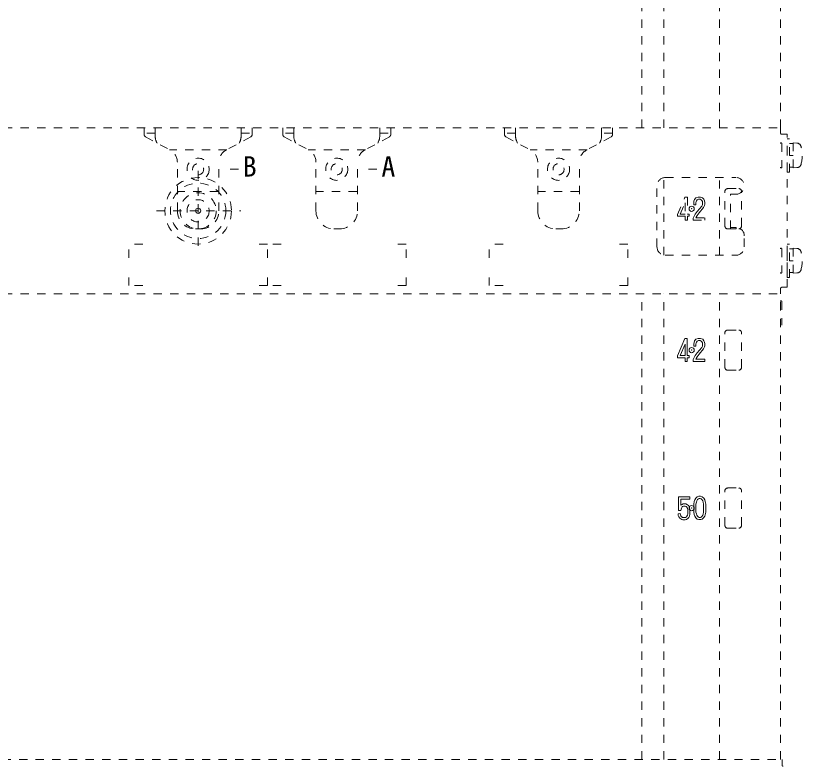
# Model space of a CAD drawing. Units: millimetres, scale not verified. Extents: x -63 to 62, y -116 to 117.
# Drawn here: x -20.39 to -10.93, y 54.06 to 63.09 of the extents above; entities that cross this region are included whole.
import ezdxf
from ezdxf.enums import TextEntityAlignment as Align

# ---------------------------------------------------------------- set-up
doc = ezdxf.new("R2010")
doc.units = ezdxf.units.MM
doc.header["$LTSCALE"] = 0.125
doc.header["$PDMODE"] = 32
doc.header["$PDSIZE"] = 0.0625
doc.linetypes.add('USER5', pattern=[1.4, 0.7, -0.7])
doc.layers.add('0-0_0', color=7, linetype='Continuous', lineweight=18)
doc.layers.add('0-5_GAIKEI', color=1, linetype='Continuous', lineweight=18)
doc.styles.add('ＭＳ ゴシック', font='')
doc.styles.get('ＭＳ ゴシック').set_extended_font_data('MS Gothic')

# ---------------------------------------------------------------- blocks, each defined once
blk = doc.blocks.new('SYMFNTSYS-18')
at = {"layer": '0-0_0'}
for p, q in [((0.016, 0.6351), (0.0251, 0.6988)), ((0.016, 0.5602), (0.016, 0.6351)), ((0.0251, 0.6988), (0.0453, 0.7493)), ((0.0453, 0.7493), (0.0962, 0.8104)), ((0.0962, 0.8104), (0.1771, 0.8407)), ((0.0962, 0.6295), (0.1031, 0.678)), ((0.0962, 0.5602), (0.0962, 0.6295)), ((0.1031, 0.678), (0.115, 0.7077)), ((0.115, 0.7077), (0.1442, 0.7428)), ((0.1442, 0.7428), (0.1916, 0.7606)), ((0.1771, 0.8407), (0.2647, 0.8407)), ((0.1916, 0.7606), (0.2483, 0.7606)), ((0.2483, 0.7606), (0.2876, 0.7437)), ((0.2647, 0.8407), (0.3377, 0.8095)), ((0.2876, 0.7437), (0.3117, 0.7136)), ((0.3117, 0.7136), (0.3302, 0.6827)), ((0.3302, 0.6827), (0.3367, 0.6375)), ((0.3367, 0.5891), (0.3309, 0.5661)), ((0.3367, 0.6375), (0.3367, 0.5891)), ((0.3377, 0.8095), (0.3777, 0.7594)), ((0.3777, 0.7594), (0.4073, 0.7101)), ((0.4168, 0.5793), (0.4066, 0.5381)), ((0.4073, 0.7101), (0.4168, 0.6432)), ((0.4168, 0.6432), (0.4168, 0.5793)), ((0.0962, 0.5602), (0.016, 0.5602)), ((0.1449, 0.3205), (0.0711, 0.2221)), ((0.3029, 0.5101), (0.1449, 0.3205)), ((0.3705, 0.4659), (0.2078, 0.2707)), ((0.3309, 0.5661), (0.3029, 0.5101)), ((0.4066, 0.5381), (0.3705, 0.4659)), ((0.028, 0.1531), (0, 0.0784)), ((0.0711, 0.2221), (0.028, 0.1531)), ((0.1002, 0.1175), (0.0889, 0.0872)), ((0.0889, 0.0872), (0.4168, 0.0872)), ((0.1373, 0.1767), (0.1002, 0.1175)), ((0.2078, 0.2707), (0.1373, 0.1767)), ((0.4168, 0.007), (0.4168, 0.0872))]:
    blk.add_line(p, q, dxfattribs=at)
blk.add_lwpolyline([(0, 0.0784), (0, 0.007), (0.4168, 0.007)], dxfattribs=at)
blk = doc.blocks.new('SYMFNTSYS-20')
at = {"layer": '0-0_0'}
for p, q in [((0, 0.246), (0.2675, 0.8673)), ((0.2675, 0.8673), (0.3517, 0.8673)), ((0.3517, 0.8673), (0.3517, 0.2621)), ((0.096, 0.2621), (0.2699, 0.666)), ((0.2699, 0.666), (0.2699, 0.2621)), ((0, 0.1803), (0, 0.246)), ((0.2699, 0.1803), (0, 0.1803)), ((0.2699, 0.2621), (0.096, 0.2621)), ((0.2699, 0.1803), (0.2699, 0.0412)), ((0.2699, 0.0412), (0.3517, 0.0412)), ((0.4171, 0.2621), (0.3517, 0.2621)), ((0.3517, 0.1803), (0.3517, 0.0412)), ((0.4171, 0.1803), (0.3517, 0.1803)), ((0.4171, 0.2621), (0.4171, 0.1803))]:
    blk.add_line(p, q, dxfattribs=at)
blk = doc.blocks.new('SYMFNTSYS-16')
at = {"layer": '0-0_0'}
for p, q in [((0.184, 0.8604), (0.1214, 0.8395)), ((0.2445, 0.8604), (0.184, 0.8604)), ((0.2143, 0.8604), (0.2381, 0.8604)), ((0.2445, 0.8604), (0.3071, 0.8395)), ((0.0169, 0.671), (0, 0.5782)), ((0, 0.5782), (0, 0.2846)), ((0.035, 0.7344), (0.0169, 0.671)), ((0.0723, 0.7904), (0.035, 0.7344)), ((0.1214, 0.8395), (0.0723, 0.7904)), ((0.0942, 0.6529), (0.0794, 0.5711)), ((0.0794, 0.5711), (0.0794, 0.2933)), ((0.1079, 0.7006), (0.0942, 0.6529)), ((0.134, 0.7398), (0.1079, 0.7006)), ((0.1643, 0.7701), (0.134, 0.7398)), ((0.1969, 0.781), (0.1643, 0.7701)), ((0.2143, 0.781), (0.1969, 0.781)), ((0.2143, 0.781), (0.2316, 0.781)), ((0.2316, 0.781), (0.2643, 0.7701)), ((0.2643, 0.7701), (0.2945, 0.7398)), ((0.2945, 0.7398), (0.3207, 0.7006)), ((0.3071, 0.8395), (0.3562, 0.7904)), ((0.3207, 0.7006), (0.3343, 0.6529)), ((0.3343, 0.6529), (0.3492, 0.5711)), ((0.3492, 0.5711), (0.3492, 0.2925)), ((0.3562, 0.7904), (0.3936, 0.7344)), ((0.3936, 0.7344), (0.4117, 0.671)), ((0.4117, 0.671), (0.4286, 0.5782)), ((0.4286, 0.5782), (0.4286, 0.2854)), ((0, 0.2846), (0.0171, 0.2078)), ((0.0794, 0.2933), (0.094, 0.2273)), ((0.3492, 0.2925), (0.3347, 0.2127)), ((0.4286, 0.2854), (0.4113, 0.1906)), ((0.0171, 0.2078), (0.035, 0.1451)), ((0.035, 0.1451), (0.0723, 0.0891)), ((0.0723, 0.0891), (0.1214, 0.04)), ((0.094, 0.2273), (0.1079, 0.1788)), ((0.1079, 0.1788), (0.134, 0.1396)), ((0.1214, 0.04), (0.184, 0.0191)), ((0.134, 0.1396), (0.1643, 0.1094)), ((0.2537, 0.0191), (0.184, 0.0191)), ((0.2384, 0.0985), (0.1969, 0.0985)), ((0.2655, 0.1093), (0.2384, 0.0985)), ((0.3059, 0.04), (0.2537, 0.0191)), ((0.2947, 0.1327), (0.2655, 0.1093)), ((0.3213, 0.1793), (0.2947, 0.1327)), ((0.3561, 0.0802), (0.3059, 0.04)), ((0.3347, 0.2127), (0.3213, 0.1793)), ((0.3929, 0.1447), (0.3561, 0.0802)), ((0.4113, 0.1906), (0.3929, 0.1447))]:
    blk.add_line(p, q, dxfattribs=at)
blk.add_lwpolyline([(0.1643, 0.1094), (0.1969, 0.0985), (0.2143, 0.0985)], dxfattribs=at)
blk = doc.blocks.new('SYMFNTSYS-21')
at = {"layer": '0-0_0'}
for p, q in [((0.0155, 0.842), (0.0155, 0.35)), ((0.4282, 0.842), (0.0155, 0.842)), ((0.0948, 0.7626), (0.0948, 0.5384)), ((0.4282, 0.7626), (0.0948, 0.7626)), ((0.1215, 0.5585), (0.1807, 0.588)), ((0.1807, 0.588), (0.2788, 0.588)), ((0.2788, 0.588), (0.3406, 0.5572)), ((0.4282, 0.842), (0.4282, 0.7626)), ((0.0155, 0.35), (0.101, 0.35)), ((0.0948, 0.5384), (0.1215, 0.5585)), ((0.101, 0.35), (0.1244, 0.4319)), ((0.1244, 0.4319), (0.143, 0.4754)), ((0.143, 0.4754), (0.1634, 0.4907)), ((0.1634, 0.4907), (0.1994, 0.5087)), ((0.1994, 0.5087), (0.2601, 0.5087)), ((0.2601, 0.5087), (0.2935, 0.4919)), ((0.2935, 0.4919), (0.309, 0.4765)), ((0.309, 0.4765), (0.3352, 0.4307)), ((0.3352, 0.4307), (0.3488, 0.3694)), ((0.3406, 0.5572), (0.3727, 0.5251)), ((0.3488, 0.3694), (0.3488, 0.2279)), ((0.3727, 0.5251), (0.41, 0.4597)), ((0.41, 0.4597), (0.4282, 0.3781)), ((0.4282, 0.3781), (0.4282, 0.2181)), ((0, 0.2253), (0.0786, 0.2365)), ((0.0086, 0.165), (0, 0.2253)), ((0.0284, 0.1155), (0.0086, 0.165)), ((0.0677, 0.0664), (0.0284, 0.1155)), ((0.0987, 0.0457), (0.0677, 0.0664)), ((0.0858, 0.1857), (0.0786, 0.2365)), ((0.0977, 0.1559), (0.0858, 0.1857)), ((0.122, 0.1256), (0.0977, 0.1559)), ((0.1352, 0.0275), (0.0987, 0.0457)), ((0.1386, 0.1145), (0.122, 0.1256)), ((0.1678, 0.0166), (0.1352, 0.0275)), ((0.1656, 0.101), (0.1386, 0.1145)), ((0.1806, 0.096), (0.1656, 0.101)), ((0.2584, 0.0166), (0.1678, 0.0166)), ((0.2487, 0.096), (0.1806, 0.096)), ((0.269, 0.1011), (0.2487, 0.096)), ((0.3016, 0.0274), (0.2584, 0.0166)), ((0.3043, 0.1246), (0.269, 0.1011)), ((0.3615, 0.0674), (0.3016, 0.0274)), ((0.3153, 0.141), (0.3043, 0.1246)), ((0.3355, 0.1749), (0.3153, 0.141)), ((0.3488, 0.2279), (0.3355, 0.1749)), ((0.3823, 0.0986), (0.3615, 0.0674)), ((0.4097, 0.1441), (0.3823, 0.0986)), ((0.4282, 0.2181), (0.4097, 0.1441))]:
    blk.add_line(p, q, dxfattribs=at)

msp = doc.modelspace()

# ---------------------------------------------------------------- linework, layer by layer
at = {"layer": '0-5_GAIKEI', "linetype": 'USER5'}
for p, q in [((-12.8608, 61.7416), (-12.8608, 68.2083)), ((-11.1941, 61.7416), (-11.1941, 68.2083)), ((-12.5941, 61.7416), (-12.5941, 67.475)), ((-11.9275, 61.7416), (-11.9275, 67.475)), ((-38.5308, 61.7416), (-11.1908, 61.7416)), ((-18.8441, 61.7416), (-18.8441, 61.6615)), ((-18.8441, 61.7416), (-18.8441, 61.6617)), ((-18.7108, 61.675), (-18.8441, 61.675)), ((-18.7108, 61.7416), (-18.7108, 61.6883)), ((-18.7108, 61.6416), (-18.7108, 61.6883)), ((-17.6775, 61.675), (-17.5441, 61.675)), ((-17.5441, 61.7416), (-17.5441, 61.6615)), ((-17.1775, 61.7416), (-17.1775, 61.6617)), ((-17.1775, 61.7416), (-17.1775, 61.6617)), ((-17.0441, 61.675), (-17.1775, 61.675)), ((-17.0441, 61.7416), (-17.0441, 61.6883)), ((-17.0441, 61.6416), (-17.0441, 61.6883)), ((-16.0108, 61.6883), (-16.0108, 61.7416)), ((-16.0108, 61.6416), (-16.0108, 61.6883)), ((-16.0108, 61.675), (-15.8775, 61.675)), ((-15.8775, 61.7416), (-15.8775, 61.6615)), ((-14.5108, 61.7416), (-14.5108, 61.6615)), ((-14.5108, 61.7416), (-14.5108, 61.6617)), ((-14.3775, 61.675), (-14.5108, 61.675)), ((-14.3775, 61.7416), (-14.3775, 61.6883)), ((-14.3775, 61.6416), (-14.3775, 61.6883)), ((-13.3441, 61.6883), (-13.3441, 61.7416)), ((-13.3441, 61.6416), (-13.3441, 61.6883)), ((-13.2108, 61.675), (-13.3441, 61.675)), ((-13.2108, 61.7416), (-13.2108, 61.6615)), ((-11.1908, 61.675), (-11.1908, 61.7416)), ((-11.1775, 61.6616), (-11.1108, 61.6616)), ((-11.1108, 59.8216), (-11.1108, 61.6616)), ((-18.8267, 61.6322), (-18.5314, 61.4723)), ((-17.5616, 61.6322), (-17.8569, 61.4723)), ((-17.16, 61.6322), (-16.8648, 61.4723)), ((-15.8949, 61.6322), (-16.1902, 61.4723)), ((-14.4934, 61.6322), (-14.1981, 61.4723)), ((-13.2283, 61.6322), (-13.5235, 61.4723)), ((-11.1108, 61.6083), (-11.0841, 61.6083)), ((-11.1108, 61.2083), (-11.1108, 61.6083)), ((-17.8499, 61.475), (-18.5365, 61.475)), ((-16.1832, 61.475), (-16.8698, 61.475)), ((-13.5166, 61.475), (-14.2031, 61.475)), ((-11.1775, 61.5514), (-11.1775, 61.2653)), ((-11.0408, 61.55), (-11.0841, 61.55)), ((-11.0408, 61.5583), (-10.9944, 61.5559)), ((-11.0408, 61.4083), (-11.0841, 61.4083)), ((-18.4441, 60.7416), (-18.4441, 61.3257)), ((-17.9441, 60.7416), (-17.9441, 61.3257)), ((-16.7775, 60.7416), (-16.7775, 61.3257)), ((-16.2775, 60.7416), (-16.2775, 61.3257)), ((-14.1108, 60.7416), (-14.1108, 61.3257)), ((-13.6108, 60.7416), (-13.6108, 61.3257)), ((-18.1941, 61.2211), (-18.1941, 60.2507)), ((-17.7108, 61.2416), (-17.9108, 61.2416)), ((-16.0441, 61.2416), (-16.2441, 61.2416)), ((-11.0408, 61.2666), (-11.0841, 61.2666)), ((-12.5941, 60.2097), (-12.5941, 61.1416)), ((-12.5775, 61.1416), (-11.7275, 61.1416)), ((-11.9275, 60.2083), (-11.9275, 61.1416)), ((-12.6775, 60.3083), (-12.6775, 61.0416)), ((-11.8275, 61.0083), (-11.6941, 61.0083)), ((-11.8275, 61.0083), (-11.6941, 61.0083)), ((-17.9525, 60.975), (-18.4358, 60.975)), ((-16.2858, 60.975), (-16.7691, 60.975)), ((-13.6191, 60.975), (-14.1025, 60.975)), ((-12.4299, 60.6974), (-12.3407, 60.9045)), ((-12.4299, 60.6974), (-12.3407, 60.9045)), ((-12.2088, 60.8969), (-12.1818, 60.907)), ((-12.2088, 60.8969), (-12.1818, 60.907)), ((-12.1818, 60.907), (-12.1526, 60.907)), ((-12.1818, 60.907), (-12.1526, 60.907)), ((-12.1526, 60.907), (-12.1283, 60.8966)), ((-12.1526, 60.907), (-12.1283, 60.8966)), ((-11.8608, 60.5583), (-11.8608, 60.975)), ((-11.8608, 60.5583), (-11.8608, 60.975)), ((-11.7941, 60.9416), (-11.7275, 60.9416)), ((-11.7941, 60.525), (-11.7941, 60.9416)), ((-11.6608, 60.5583), (-11.6608, 60.975)), ((-11.6608, 60.9671), (-11.6608, 60.975)), ((-12.3979, 60.7027), (-12.3399, 60.8374)), ((-12.3979, 60.7027), (-12.3399, 60.8374)), ((-12.3399, 60.8374), (-12.3399, 60.7027)), ((-12.3399, 60.8374), (-12.3399, 60.7027)), ((-12.2355, 60.8385), (-12.2325, 60.8597)), ((-12.2355, 60.8385), (-12.2325, 60.8597)), ((-12.2355, 60.8135), (-12.2355, 60.8385)), ((-12.2355, 60.8135), (-12.2355, 60.8385)), ((-12.2088, 60.8135), (-12.2355, 60.8135)), ((-12.2088, 60.8135), (-12.2355, 60.8135)), ((-12.2325, 60.8597), (-12.2257, 60.8765)), ((-12.2325, 60.8597), (-12.2257, 60.8765)), ((-12.2257, 60.8765), (-12.2088, 60.8969)), ((-12.2257, 60.8765), (-12.2088, 60.8969)), ((-12.2088, 60.8366), (-12.2065, 60.8528)), ((-12.2088, 60.8366), (-12.2065, 60.8528)), ((-12.2088, 60.8135), (-12.2088, 60.8366)), ((-12.2088, 60.8135), (-12.2088, 60.8366)), ((-12.2065, 60.8528), (-12.2025, 60.8627)), ((-12.2065, 60.8528), (-12.2025, 60.8627)), ((-12.2025, 60.8627), (-12.1927, 60.8744)), ((-12.2025, 60.8627), (-12.1927, 60.8744)), ((-12.1927, 60.8744), (-12.177, 60.8803)), ((-12.1927, 60.8744), (-12.177, 60.8803)), ((-12.177, 60.8803), (-12.1581, 60.8803)), ((-12.177, 60.8803), (-12.1581, 60.8803)), ((-12.1581, 60.8803), (-12.145, 60.8747)), ((-12.1581, 60.8803), (-12.145, 60.8747)), ((-12.145, 60.8747), (-12.1369, 60.8646)), ((-12.145, 60.8747), (-12.1369, 60.8646)), ((-12.1305, 60.8155), (-12.1399, 60.7968)), ((-12.1305, 60.8155), (-12.1399, 60.7968)), ((-12.1369, 60.8646), (-12.1308, 60.8543)), ((-12.1369, 60.8646), (-12.1308, 60.8543)), ((-12.1308, 60.8543), (-12.1286, 60.8393)), ((-12.1308, 60.8543), (-12.1286, 60.8393)), ((-12.1286, 60.8231), (-12.1305, 60.8155)), ((-12.1286, 60.8231), (-12.1305, 60.8155)), ((-12.1286, 60.8393), (-12.1286, 60.8231)), ((-12.1286, 60.8393), (-12.1286, 60.8231)), ((-12.1283, 60.8966), (-12.1149, 60.8799)), ((-12.1283, 60.8966), (-12.1149, 60.8799)), ((-12.1053, 60.8061), (-12.1173, 60.7821)), ((-12.1053, 60.8061), (-12.1173, 60.7821)), ((-12.1149, 60.8799), (-12.1051, 60.8635)), ((-12.1149, 60.8799), (-12.1051, 60.8635)), ((-12.1019, 60.8199), (-12.1053, 60.8061)), ((-12.1019, 60.8199), (-12.1053, 60.8061)), ((-12.1051, 60.8635), (-12.1019, 60.8412)), ((-12.1051, 60.8635), (-12.1019, 60.8412)), ((-12.1019, 60.8412), (-12.1019, 60.8199)), ((-12.1019, 60.8412), (-12.1019, 60.8199)), ((-18.6956, 60.7416), (-17.6806, 60.7416)), ((-12.1925, 60.7336), (-12.2171, 60.7008)), ((-12.1925, 60.7336), (-12.2171, 60.7008)), ((-12.1716, 60.717), (-12.1951, 60.6857)), ((-12.1716, 60.717), (-12.1951, 60.6857)), ((-12.1399, 60.7968), (-12.1925, 60.7336)), ((-12.1399, 60.7968), (-12.1925, 60.7336)), ((-12.1173, 60.7821), (-12.1716, 60.717)), ((-12.1173, 60.7821), (-12.1716, 60.717)), ((-12.4299, 60.6755), (-12.4299, 60.6974)), ((-12.4299, 60.6755), (-12.4299, 60.6974)), ((-12.3399, 60.6755), (-12.4299, 60.6755)), ((-12.3399, 60.6755), (-12.4299, 60.6755)), ((-12.3399, 60.7027), (-12.3979, 60.7027)), ((-12.3399, 60.7027), (-12.3979, 60.7027)), ((-12.3399, 60.6755), (-12.3399, 60.6291)), ((-12.3399, 60.6755), (-12.3399, 60.6291)), ((-12.3399, 60.6291), (-12.3126, 60.6291)), ((-12.3399, 60.6291), (-12.3126, 60.6291)), ((-12.2908, 60.7027), (-12.3126, 60.7027)), ((-12.2908, 60.7027), (-12.3126, 60.7027)), ((-12.2908, 60.6755), (-12.3126, 60.6755)), ((-12.3126, 60.6755), (-12.3126, 60.6291)), ((-12.2908, 60.6755), (-12.3126, 60.6755)), ((-12.3126, 60.6755), (-12.3126, 60.6291)), ((-12.2908, 60.7027), (-12.2908, 60.6755)), ((-12.2908, 60.7027), (-12.2908, 60.6755)), ((-12.2315, 60.6778), (-12.2408, 60.6529)), ((-12.2315, 60.6778), (-12.2408, 60.6529)), ((-12.2408, 60.6529), (-12.2408, 60.6291)), ((-12.2408, 60.6529), (-12.2408, 60.6291)), ((-12.2408, 60.6291), (-12.1019, 60.6291)), ((-12.2408, 60.6291), (-12.1019, 60.6291)), ((-12.2171, 60.7008), (-12.2315, 60.6778)), ((-12.2171, 60.7008), (-12.2315, 60.6778)), ((-12.2074, 60.6659), (-12.2112, 60.6558)), ((-12.2074, 60.6659), (-12.2112, 60.6558)), ((-12.2112, 60.6558), (-12.1019, 60.6558)), ((-12.2112, 60.6558), (-12.1019, 60.6558)), ((-12.1951, 60.6857), (-12.2074, 60.6659)), ((-12.1951, 60.6857), (-12.2074, 60.6659)), ((-12.1019, 60.6291), (-12.1019, 60.6558)), ((-12.1019, 60.6291), (-12.1019, 60.6558)), ((-18.2275, 60.525), (-18.1608, 60.525)), ((-16.5608, 60.525), (-16.4941, 60.525)), ((-13.8941, 60.525), (-13.8275, 60.525)), ((-11.8275, 60.525), (-11.6941, 60.525)), ((-11.8275, 60.525), (-11.6941, 60.525)), ((-11.7941, 60.5416), (-11.7275, 60.5416)), ((-11.7275, 60.525), (-11.7275, 60.5416)), ((-11.6275, 60.3083), (-11.6275, 60.4416)), ((-18.8608, 60.3416), (-19.0275, 60.3416)), ((-19.0275, 60.175), (-19.0275, 60.3416)), ((-17.1941, 60.3416), (-17.3608, 60.3416)), ((-17.3608, 60.175), (-17.3608, 60.3416)), ((-15.6941, 60.3416), (-15.8608, 60.3416)), ((-15.6941, 60.175), (-15.6941, 60.3416)), ((-14.5275, 60.3416), (-14.6941, 60.3416)), ((-14.6941, 60.175), (-14.6941, 60.3416)), ((-13.0275, 60.3416), (-13.1941, 60.3416)), ((-13.0275, 60.175), (-13.0275, 60.3416)), ((-11.1108, 60.3416), (-11.0841, 60.3416)), ((-11.1108, 59.9416), (-11.1108, 60.3416)), ((-11.1775, 60.2847), (-11.1775, 59.9986)), ((-11.0408, 60.2833), (-11.0841, 60.2833)), ((-11.0408, 60.2916), (-10.9944, 60.2892)), ((-12.5775, 60.2083), (-11.7275, 60.2083)), ((-11.0408, 60.1416), (-11.0841, 60.1416)), ((-17.3608, 59.8416), (-17.3608, 60.0083)), ((-15.6941, 59.8416), (-15.6941, 60.0083)), ((-13.0275, 59.8416), (-13.0275, 60.0083)), ((-11.0408, 60), (-11.0841, 60)), ((-17.3608, 59.8416), (-17.5275, 59.8416)), ((-15.6941, 59.8416), (-15.8608, 59.8416)), ((-13.0275, 59.8416), (-13.1941, 59.8416)), ((-11.1908, 59.8083), (-11.1908, 59.7416)), ((-11.1775, 59.8216), (-11.1108, 59.8216)), ((-38.5308, 59.7416), (-11.1908, 59.7416)), ((-12.8608, 54.1416), (-12.8608, 59.7416)), ((-12.5941, 54.1416), (-12.5941, 59.7416)), ((-11.9275, 54.1416), (-11.9275, 59.7416)), ((-11.1941, 54.1416), (-11.1941, 59.7416)), ((-11.1775, 59.6514), (-11.1775, 59.3653)), ((-11.8275, 59.3083), (-11.6941, 59.3083)), ((-11.8608, 58.8583), (-11.8608, 59.275)), ((-11.6608, 58.8583), (-11.6608, 59.275)), ((-11.8275, 58.825), (-11.6941, 58.825)), ((-11.8275, 57.4083), (-11.6941, 57.4083)), ((-11.8608, 56.9583), (-11.8608, 57.375)), ((-11.6608, 56.9583), (-11.6608, 57.375)), ((-11.8275, 56.925), (-11.6941, 56.925)), ((-38.5475, 54.1416), (-11.1741, 54.1416)), ((-11.1741, 54.075), (-11.1741, 54.1416))]:
    msp.add_line(p, q, dxfattribs=at)
for points in [[(-17.6775, 61.6416), (-17.6775, 61.6883), (-17.6775, 61.7416)], [(-11.1108, 61.2083), (-11.0841, 61.2083), (-11.0841, 61.6083)], [(-11.0408, 61.5583), (-11.0408, 61.2583), (-10.9944, 61.2607)], [(-12.3407, 60.9045), (-12.3126, 60.9045), (-12.3126, 60.7027)], [(-12.3407, 60.9045), (-12.3126, 60.9045), (-12.3126, 60.7027)], [(-17.3608, 60.175), (-17.3608, 60.3416), (-17.5275, 60.3416)], [(-11.1108, 59.9416), (-11.0841, 59.9416), (-11.0841, 60.3416)], [(-11.0408, 60.2916), (-11.0408, 59.9916), (-10.9944, 59.9941)], [(-18.8608, 59.8416), (-19.0275, 59.8416), (-19.0275, 60.0083)], [(-17.1941, 59.8416), (-17.3608, 59.8416), (-17.3608, 60.0083)], [(-14.5275, 59.8416), (-14.6941, 59.8416), (-14.6941, 60.0083)]]:
    msp.add_lwpolyline(points, dxfattribs=at)
for centre, radius in [((-18.1941, 61.2416), 0.1333), ((-16.5275, 61.2416), 0.1333), ((-13.8608, 61.2416), 0.1333), ((-18.1941, 61.2416), 0.0667), ((-16.5275, 61.2416), 0.0667), ((-13.8608, 61.2416), 0.0667), ((-18.1941, 60.7416), 0.4), ((-18.1941, 60.7416), 0.3333), ((-18.1941, 60.7416), 0.2167), ((-18.1941, 60.7416), 0.1333)]:
    msp.add_circle(centre, radius, dxfattribs=at)
for centre, radius, start, end in [((-18.8108, 61.6615), 0.0333, 180, 241.55707), ((-17.5775, 61.6615), 0.0333, 298.44293, 0), ((-17.1441, 61.6615), 0.0333, 180, 241.55707), ((-15.9108, 61.6615), 0.0333, 298.44293, 0), ((-14.4775, 61.6615), 0.0333, 180, 241.55707), ((-13.2441, 61.6615), 0.0333, 298.44293, 0), ((-11.1775, 61.675), 0.0133, 180, 270), ((-18.5441, 61.6416), 0.1667, 180, 210.57291), ((-17.8441, 61.6416), 0.1667, 329.42709, 0), ((-16.8775, 61.6416), 0.1667, 180, 210.57291), ((-16.1775, 61.6416), 0.1667, 329.42709, 0), ((-14.2108, 61.6416), 0.1667, 180, 210.57291), ((-13.5108, 61.6416), 0.1667, 329.42709, 0), ((-18.6108, 61.3257), 0.1667, 0, 61.55707), ((-17.7775, 61.3257), 0.1667, 118.44293, 180), ((-16.9441, 61.3257), 0.1667, 0, 61.55707), ((-16.1108, 61.3257), 0.1667, 118.44293, 180), ((-14.2775, 61.3257), 0.1667, 0, 61.55707), ((-13.4441, 61.3257), 0.1667, 118.44293, 180), ((-11.1858, 61.5514), 0.00833, 0, 180), ((-10.9972, 61.5026), 0.0533, 15.78599, 87), ((-11.3308, 61.4083), 0.4, 344.21401, 15.78599), ((-10.9972, 61.314), 0.0533, 273, 344.21401), ((-11.1858, 61.2653), 0.00833, 180, 0), ((-12.5775, 61.0416), 0.1, 90, 180), ((-11.7275, 61.0416), 0.1, 270, 90), ((-11.8275, 60.975), 0.0333, 90, 180), ((-11.8275, 60.975), 0.0333, 90, 180), ((-11.6941, 60.975), 0.0333, 0, 90), ((-11.6941, 60.975), 0.0333, 0, 90), ((-18.2275, 60.7416), 0.2167, 180, 270), ((-18.1608, 60.7416), 0.2167, 270, 0), ((-16.5608, 60.7416), 0.2167, 180, 270), ((-16.4941, 60.7416), 0.2167, 270, 0), ((-13.8941, 60.7416), 0.2167, 180, 270), ((-13.8275, 60.7416), 0.2167, 270, 0), ((-11.8275, 60.5583), 0.0333, 180, 270), ((-11.8275, 60.5583), 0.0333, 180, 270), ((-11.7275, 60.4416), 0.1, 0, 90), ((-11.6941, 60.5583), 0.0333, 270, 0), ((-11.6941, 60.5583), 0.0333, 270, 297.90568), ((-12.5775, 60.3083), 0.1, 180, 270), ((-11.7275, 60.3083), 0.1, 270, 0), ((-11.1858, 60.2847), 0.00833, 0, 180), ((-10.9972, 60.236), 0.0533, 15.78599, 87), ((-11.3308, 60.1416), 0.4, 344.21401, 15.78599), ((-11.1858, 59.9986), 0.00833, 180, 0), ((-10.9972, 60.0473), 0.0533, 273, 344.21401), ((-11.1775, 59.8083), 0.0133, 90, 180), ((-11.1858, 59.6514), 0.00833, 0, 180), ((-11.8275, 59.275), 0.0333, 90, 180), ((-11.6941, 59.275), 0.0333, 0, 90), ((-11.8275, 58.8583), 0.0333, 180, 270), ((-11.6941, 58.8583), 0.0333, 270, 0), ((-11.8275, 57.375), 0.0333, 90, 180), ((-11.6941, 57.375), 0.0333, 0, 90), ((-11.8275, 56.9583), 0.0333, 180, 270), ((-11.6941, 56.9583), 0.0333, 270, 0), ((-11.1608, 54.075), 0.0133, 180, 270)]:
    msp.add_arc(centre, radius, start, end, dxfattribs=at)
at = {"layer": '0-5_GAIKEI'}
for p in [(-18.1941, 60.7416), (-12.2608, 60.7666), (-12.2608, 59.0666), (-12.2608, 57.1666)]:
    msp.add_point(p, dxfattribs=at)

# ---------------------------------------------------------------- block references
at = {"layer": '0-5_GAIKEI', "xscale": 0.3333333, "yscale": 0.3333333}
for name, p in [('SYMFNTSYS-20', (-12.4299, 58.9154)), ('SYMFNTSYS-18', (-12.2408, 58.9268)), ('SYMFNTSYS-16', (-12.235, 57.0216)), ('SYMFNTSYS-21', (-12.424, 57.0216))]:
    msp.add_blockref(name, p, dxfattribs=at)

# ---------------------------------------------------------------- texts
at = {"layer": '0-5_GAIKEI', "color": 7, "style": 'ＭＳ ゴシック'}
for s, p in [('B', (-17.6569, 61.0801)), ('A', (-15.9902, 61.0801))]:
    msp.add_text(s, height=0.2444, dxfattribs=at).set_placement(p, align=Align.BOTTOM_LEFT)

doc.saveas('drawing.dxf')
